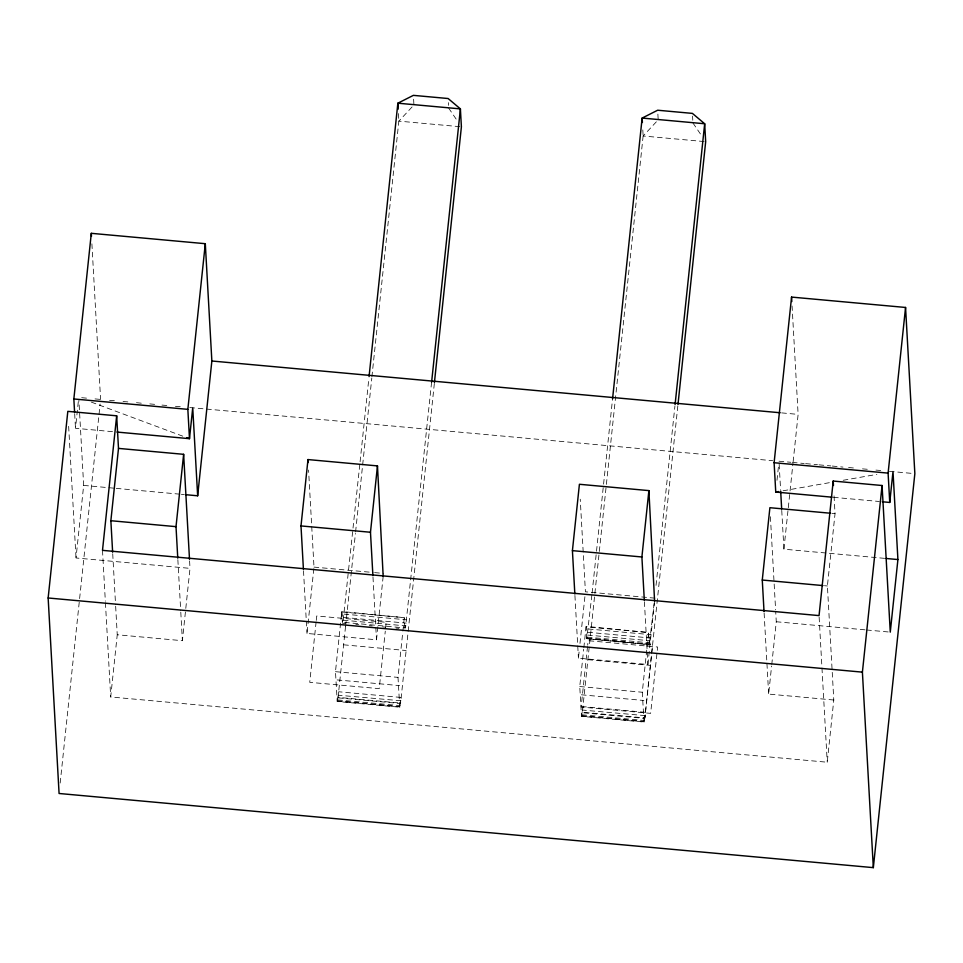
<?xml version="1.0" encoding="UTF-8"?>
<svg xmlns="http://www.w3.org/2000/svg" width="963" height="963" viewBox="0 0 963 963"><rect width="100%" height="100%" fill="white"/><g stroke="black" fill="none" stroke-linecap="round" stroke-linejoin="round"><path stroke-width="0.72" stroke-dasharray="4.82 3.61" d="M112.502 431.665L75.487 428.294L78.436 400.367M115.656 606.257L117.245 634.761L182.392 640.696L190.012 568.363L76.017 557.986L83.661 485.412L78.906 400.415M60.175 783.039L100.128 403.979M834.042 495.873L835.041 513.64L827.41 585.973L833.789 700.017L827.241 762.227L110.697 696.971L117.245 634.761M383.178 576.368L376.497 639.781L307.004 633.449L313.998 567.099L308.569 470.028M316.117 621.869L309.737 682.334L379.229 688.653L385.284 631.15M316.261 620.401L316.731 615.971L386.211 622.303L385.441 629.67M337.219 701.497L338.747 691.771L401.27 697.465L399.753 707.191L337.219 701.497L335.473 671.68L341.769 611.962L404.304 617.656L404.929 628.911M431.593 382.275L405.507 627.984L342.972 622.279L359.933 463.239M360.09 461.746L368.901 378.086M345.536 626.552L338.073 697.368L400.608 703.062M345.609 626.347L355.431 533.43M355.588 531.937L371.802 378.074M371.899 376.858L398.863 120.989M399.753 707.191L398.008 677.374L402.727 632.583M402.883 631.09L404.304 617.656L341.817 611.505L342.431 622.483M434.349 383.527L400.548 703.544L338.013 697.85M654.587 601.093L647.906 664.494L578.426 658.174L579.365 649.327M579.979 643.428L584.95 596.241M581.496 716.364L583.012 706.637L645.547 712.331L644.018 722.057L581.496 716.364L579.75 686.547L583.686 649.218M583.843 647.726L586.046 626.829L648.581 632.522L649.267 644.861L586.78 638.71L586.672 638.084L652.673 644.656M654.142 603.307L649.315 644.416L586.78 638.71L591.92 594.628M592.089 593.136L612.552 398.923M587.526 646.582L581.158 707.047L650.639 713.366L657.633 647.016L588.152 640.684L587.683 645.114M643.14 135.855L582.35 712.235L644.885 717.929L652.649 644.163M644.018 722.057L642.285 692.241L648.581 632.522L586.094 626.371L586.78 638.71M656.032 585.384L674.919 406.109M677.844 405.856L644.813 718.41L582.29 712.716M776.985 480.308L778.694 464.142M833.789 700.017L768.655 694.082L771.604 666.035M771.76 664.566L776.274 621.749L775.684 611.252M884.588 558.347L783.918 549.175L788.131 509.186M788.288 507.706L792.97 463.263M793.127 461.783L798.122 414.391L792.068 305.993M459.917 126.683L398.875 121.133L413.934 104.955L413.548 98.106M704.182 141.549L643.14 136L658.198 119.821L657.741 111.6M783.075 490.781L829.974 482.583M843.167 480.284L876.872 474.398M781.667 412.886L798.122 414.391M81.699 397.707L89.102 398.381M95.024 398.911L102.427 399.585M109.577 400.319L115.753 400.801M123.047 401.535L129.078 402.016M136.481 402.69L142.5 403.316M149.807 403.906L155.729 404.448M161.965 405.086L169.055 405.652M175.435 406.314L182.368 406.868M189.771 407.542L772.651 460.699M779.007 461.205L790.84 462.276M792.32 462.409L804.165 463.492M805.646 463.624L817.491 464.708M818.971 464.84L830.816 465.923M832.297 466.056L842.998 467.103M848.584 467.536L855.987 468.211M862.463 468.873L869.312 469.426M875.933 470.1L882.638 470.642M889.403 471.328L911.853 473.375M833.489 497.317L879.388 501.494M832.08 513.375L835.041 513.64M83.661 485.412L114.753 488.241M116.234 488.373L179.888 494.175M181.369 494.308L184.33 494.573M824.448 585.709L827.41 585.973M313.998 567.099L373.138 572.479M374.619 572.612L383.479 573.418M654.9 598.143L585.42 591.812L580.244 499.219M776.274 621.749L865.099 629.838M866.58 629.983L888.789 632.005M588.309 628.983L650.832 634.677M587.936 632.282L650.47 637.975M587.574 635.062L650.109 640.756M344.032 614.117L406.567 619.811M587.249 637.145L649.784 642.851M586.973 638.397L649.507 644.091M343.659 617.415L406.193 623.109M343.297 620.196L405.832 625.89M342.407 623.217L345.38 623.494M355.804 624.445L358.778 624.71M369.202 625.661L372.175 625.938M382.6 626.877L385.573 627.154M395.998 628.105L398.983 628.37M587.875 659.679L650.41 665.385M343.61 644.813L406.145 650.519M579.75 686.547L642.285 692.241M335.473 671.68L398.008 677.374M581.375 694.792L643.898 700.486M337.098 679.926L399.633 685.62M645.174 715.629L582.651 710.08M581.953 714.799L644.488 720.493M581.387 715.738L643.91 721.431M581.688 716.051L644.223 721.744M400.909 700.763L338.386 695.214M337.688 699.932L400.223 705.626M337.11 700.871L399.645 706.565M337.411 701.184L399.946 706.878M91.353 402.125L185.281 437.106M692.939 122.987L701.702 135.843M448.674 108.121L457.425 120.977M649.206 643.778L649.315 644.416M819.128 617.102L821.884 666.468M821.969 667.973L827.241 762.227M779.163 464.178L780.584 489.529M781.751 510.402L783.918 549.175M770.4 516.71L775.6 609.748M764.116 613.058L768.655 694.082M692.566 116.126L692.794 120.243M642.803 129.921L643.14 136M644.403 601.779L647.16 651.06M647.244 652.553L647.906 664.494M574.923 595.447L578.426 658.174M448.361 102.632L448.517 105.376M398.453 113.574L398.875 121.133M372.982 577.054L376.497 639.781M341.769 611.962L342.322 621.809M303.501 570.734L307.004 633.449M189.591 560.863L190.012 568.363M177.854 559.672L180.707 610.686M180.791 612.191L182.392 640.696M112.719 553.737L115.572 604.752M91.894 243.795L100.597 399.501M102.499 550.355L105.34 601.225M105.424 602.718L110.697 696.971M74.669 413.633L75.487 428.294M68.65 426.32L76.017 557.986"/><path stroke-width="1.44" d="M832.008 497.185L775.745 492.057L774.108 462.734L791.562 297.086L905.557 307.462L914.85 473.64L873.333 867.639L59.08 793.488L48.15 597.987L67.819 411.357L116.667 415.811L118.497 448.397L110.865 520.718L112.635 552.232M74.584 412.164L73.85 398.971L91.304 233.323L205.3 243.699L211.86 361.005L197.656 495.789L185.811 494.705M116.667 415.811L102.499 550.355L819.044 615.598L833.212 481.055L882.072 485.508L890.269 632.137L897.913 559.551L893.002 471.581L889.74 502.445L882.337 501.771M116.944 432.062L189.482 438.671L187.845 409.347L205.3 243.699M177.77 558.167L176.012 526.653L183.632 454.319L118.497 448.397M303.417 569.241L300.998 525.93L307.991 459.568L377.472 465.899L383.178 576.368M369.058 376.581L397.863 103.197L413.392 95.361L448.132 98.527L460.398 108.891L461.397 126.827L434.421 382.552M372.898 575.561L370.478 532.25L377.472 465.899M431.593 382.275L460.398 108.891L397.863 103.197L398.201 109.132M574.839 593.954L572.419 550.643L579.413 484.281L648.893 490.612L654.587 601.093M612.552 398.923L642.14 118.064L657.669 110.227L692.409 113.393L704.675 123.758L705.674 141.693L678 404.364M644.319 600.274L641.9 556.975L648.893 490.612M675.075 404.616L704.675 123.758L642.14 118.064L642.393 122.506M764.032 611.553L762.275 580.039L769.894 507.706L830.6 513.243M873.333 867.639L862.403 672.138L882.072 485.508M889.74 502.445L888.103 473.11L905.557 307.462M775.745 492.057L778.682 491.551M211.86 361.005L780.174 412.754M73.85 398.971L187.845 409.347M774.108 462.734L888.103 473.11M886.068 558.48L897.913 559.551M300.998 525.93L370.478 532.25M572.419 550.643L641.9 556.975M110.865 520.718L176.012 526.653M762.275 580.039L822.968 585.576M48.15 597.987L862.403 672.138M186.678 437.623L189.482 438.671L192.732 407.806L197.656 495.789M833.212 481.055L833.464 485.496M791.562 297.086L791.815 301.539M780.668 491.022L781.667 508.909M307.991 459.568L308.16 462.553M183.632 454.319L189.506 559.359M91.304 233.323L91.473 236.308"/></g></svg>
